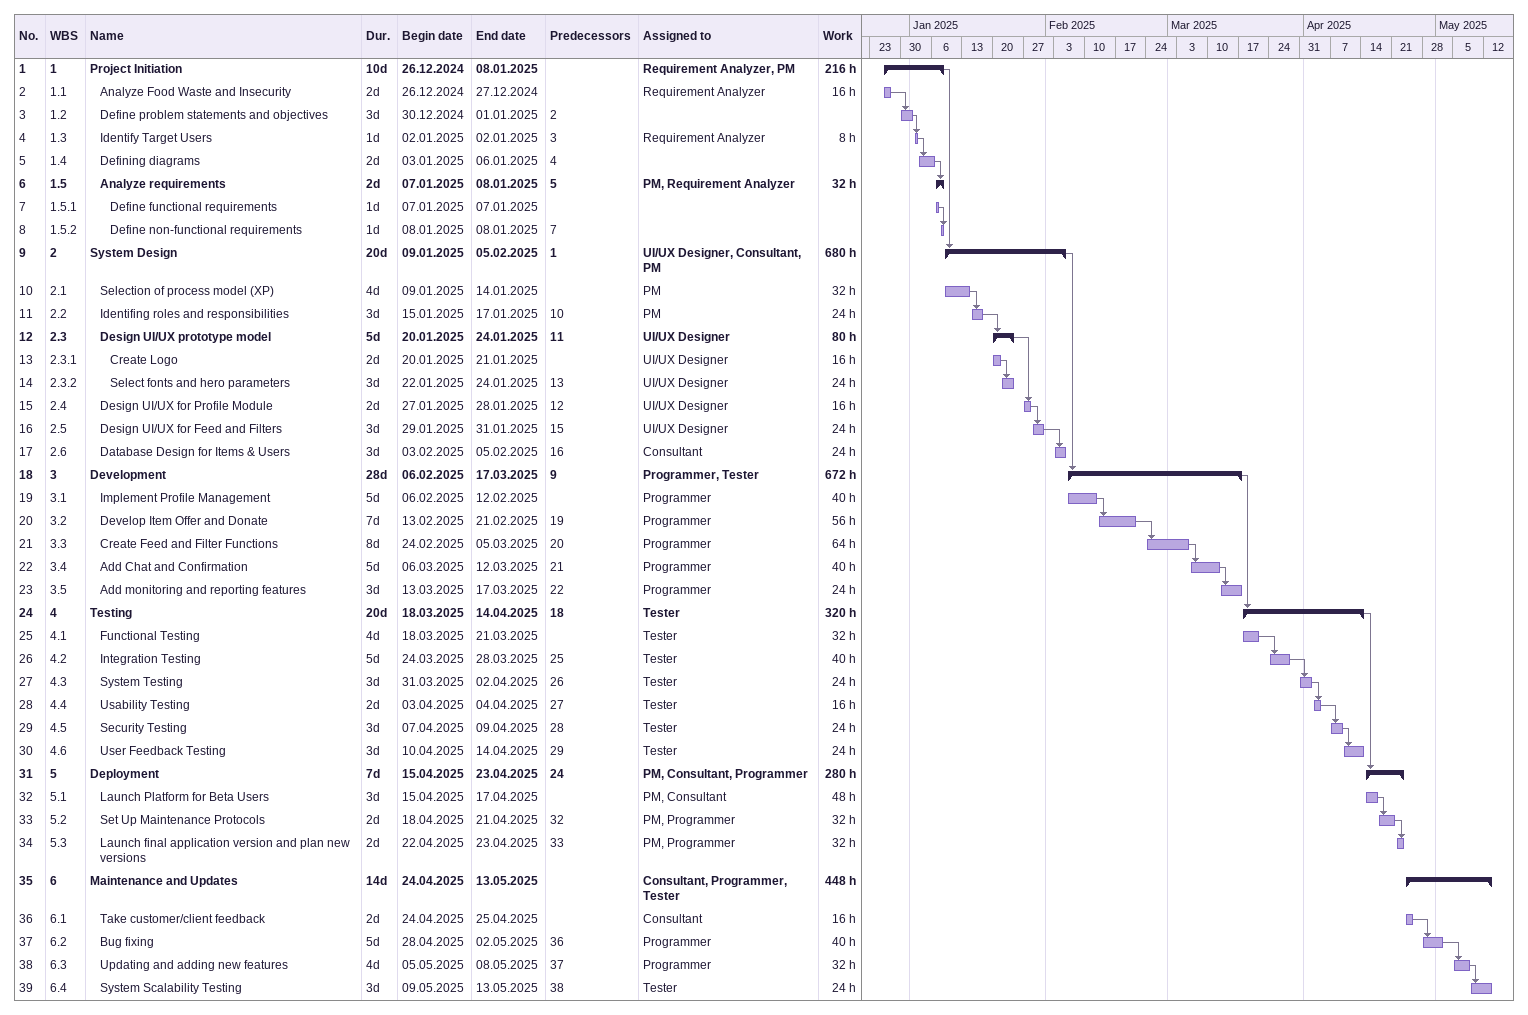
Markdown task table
| ID | WBS | Task | Duration | Start | Finish | Predecessors | Resources | Work (h) |
|---|---|---|---|---|---|---|---|---|
| 1 | 1 | **Project Initiation** | 10d | 2024-12-26 | 2025-01-08 |  | Requirement Analyzer, PM | 216 |
| 2 | 1.1 | Analyze Food Waste and Insecurity | 2d | 2024-12-26 | 2024-12-27 |  | Requirement Analyzer | 16 |
| 3 | 1.2 | Define problem statements and objectives | 3d | 2024-12-30 | 2025-01-01 | 2 |  |  |
| 4 | 1.3 | Identify Target Users | 1d | 2025-01-02 | 2025-01-02 | 3 | Requirement Analyzer | 8 |
| 5 | 1.4 | Defining diagrams | 2d | 2025-01-03 | 2025-01-06 | 4 |  |  |
| 6 | 1.5 | **Analyze requirements** | 2d | 2025-01-07 | 2025-01-08 | 5 | PM, Requirement Analyzer | 32 |
| 7 | 1.5.1 | Define functional requirements | 1d | 2025-01-07 | 2025-01-07 |  |  |  |
| 8 | 1.5.2 | Define non-functional requirements | 1d | 2025-01-08 | 2025-01-08 | 7 |  |  |
| 9 | 2 | **System Design** | 20d | 2025-01-09 | 2025-02-05 | 1 | UI/UX Designer, Consultant, PM | 680 |
| 10 | 2.1 | Selection of process model (XP) | 4d | 2025-01-09 | 2025-01-14 |  | PM | 32 |
| 11 | 2.2 | Identifing roles and responsibilities | 3d | 2025-01-15 | 2025-01-17 | 10 | PM | 24 |
| 12 | 2.3 | **Design UI/UX prototype model** | 5d | 2025-01-20 | 2025-01-24 | 11 | UI/UX Designer | 80 |
| 13 | 2.3.1 | Create Logo | 2d | 2025-01-20 | 2025-01-21 |  | UI/UX Designer | 16 |
| 14 | 2.3.2 | Select fonts and hero parameters | 3d | 2025-01-22 | 2025-01-24 | 13 | UI/UX Designer | 24 |
| 15 | 2.4 | Design UI/UX for Profile Module | 2d | 2025-01-27 | 2025-01-28 | 12 | UI/UX Designer | 16 |
| 16 | 2.5 | Design UI/UX for Feed and Filters | 3d | 2025-01-29 | 2025-01-31 | 15 | UI/UX Designer | 24 |
| 17 | 2.6 | Database Design for Items & Users | 3d | 2025-02-03 | 2025-02-05 | 16 | Consultant | 24 |
| 18 | 3 | **Development** | 28d | 2025-02-06 | 2025-03-17 | 9 | Programmer, Tester | 672 |
| 19 | 3.1 | Implement Profile Management | 5d | 2025-02-06 | 2025-02-12 |  | Programmer | 40 |
| 20 | 3.2 | Develop Item Offer and Donate | 7d | 2025-02-13 | 2025-02-21 | 19 | Programmer | 56 |
| 21 | 3.3 | Create Feed and Filter Functions | 8d | 2025-02-24 | 2025-03-05 | 20 | Programmer | 64 |
| 22 | 3.4 | Add Chat and Confirmation | 5d | 2025-03-06 | 2025-03-12 | 21 | Programmer | 40 |
| 23 | 3.5 | Add monitoring and reporting features | 3d | 2025-03-13 | 2025-03-17 | 22 | Programmer | 24 |
| 24 | 4 | **Testing** | 20d | 2025-03-18 | 2025-04-14 | 18 | Tester | 320 |
| 25 | 4.1 | Functional Testing | 4d | 2025-03-18 | 2025-03-21 |  | Tester | 32 |
| 26 | 4.2 | Integration Testing | 5d | 2025-03-24 | 2025-03-28 | 25 | Tester | 40 |
| 27 | 4.3 | System Testing | 3d | 2025-03-31 | 2025-04-02 | 26 | Tester | 24 |
| 28 | 4.4 | Usability Testing | 2d | 2025-04-03 | 2025-04-04 | 27 | Tester | 16 |
| 29 | 4.5 | Security Testing | 3d | 2025-04-07 | 2025-04-09 | 28 | Tester | 24 |
| 30 | 4.6 | User Feedback Testing | 3d | 2025-04-10 | 2025-04-14 | 29 | Tester | 24 |
| 31 | 5 | **Deployment** | 7d | 2025-04-15 | 2025-04-23 | 24 | PM, Consultant, Programmer | 280 |
| 32 | 5.1 | Launch Platform for Beta Users | 3d | 2025-04-15 | 2025-04-17 |  | PM, Consultant | 48 |
| 33 | 5.2 | Set Up Maintenance Protocols | 2d | 2025-04-18 | 2025-04-21 | 32 | PM, Programmer | 32 |
| 34 | 5.3 | Launch final application version and plan new versions | 2d | 2025-04-22 | 2025-04-23 | 33 | PM, Programmer | 32 |
| 35 | 6 | **Maintenance and Updates** | 14d | 2025-04-24 | 2025-05-13 |  | Consultant, Programmer, Tester | 448 |
| 36 | 6.1 | Take customer/client feedback | 2d | 2025-04-24 | 2025-04-25 |  | Consultant | 16 |
| 37 | 6.2 | Bug fixing | 5d | 2025-04-28 | 2025-05-02 | 36 | Programmer | 40 |
| 38 | 6.3 | Updating and adding new features | 4d | 2025-05-05 | 2025-05-08 | 37 | Programmer | 32 |
| 39 | 6.4 | System Scalability Testing | 3d | 2025-05-09 | 2025-05-13 | 38 | Tester | 24 |
